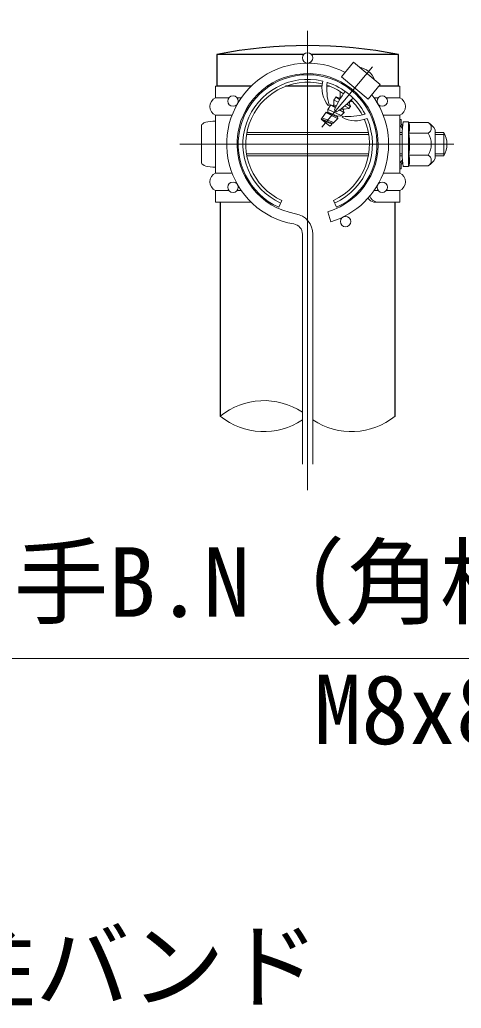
# Model space of a CAD drawing. Units: millimetres, scale not verified. Extents: x -8400 to 8400, y -5940 to 5940.
# Drawn here: x 6668 to 7278, y 1859 to 3226 of the extents above; entities that cross this region are included whole.
import ezdxf
from ezdxf.enums import TextEntityAlignment as Align

# ---------------------------------------------------------------- set-up
doc = ezdxf.new("R2010")
doc.units = ezdxf.units.MM
doc.header["$LTSCALE"] = 20
doc.linetypes.add('USER1', pattern=[50.8, 31.75, -6.35, 6.35, -6.35])
for name, color, linetype, lineweight in [('0-0_D-STR-TXT', 7, 'Continuous', 13), ('0-1_D-BMK', 2, 'USER1', 13), ('0-2_D-STR1', 1, 'Continuous', 25), ('0-3_D-STR3', 3, 'Continuous', 13), ('0-4_D-STR-DIM', 7, 'Continuous', 13), ('0-D_D-STR2', 7, 'Continuous', 13)]:
    doc.layers.add(name, color=color, linetype=linetype, lineweight=lineweight)
doc.styles.add('ＭＳ ゴシック', font='')
doc.styles.get('ＭＳ ゴシック').set_extended_font_data('MS Gothic')

msp = doc.modelspace()

# ---------------------------------------------------------------- linework, layer by layer
at = {"layer": '0-0_D-STR-TXT'}
msp.add_lwpolyline([(7413.78, 2342.73), (6421.57, 2342.73), (6073.59, 3038)], dxfattribs=at)
at = {"layer": '0-1_D-BMK'}
for p, q in [((7066, 2575.81), (7066, 3226.06)), ((7155.63, 3160.88), (7085.74, 3077.59)), ((7268.18, 3054.06), (6889.35, 3054.06))]:
    msp.add_line(p, q, dxfattribs=at)
at = {"layer": '0-2_D-STR1'}
for p, q in [((7060.63, 3178.06), (6940.2, 3178.06)), ((6940.2, 3178.06), (6940.2, 3134.06)), ((7191.8, 3178.06), (7071.36, 3178.06)), ((7191.8, 3134.06), (7191.8, 3178.06)), ((6987.61, 3134.06), (6940.2, 3134.06)), ((7012.93, 3134.06), (7010.09, 3134.06)), ((7085.82, 3134.06), (7035.54, 3134.06)), ((7096.45, 3134.06), (7092.64, 3134.06)), ((7191.8, 3134.06), (7164.45, 3134.06)), ((6945, 2974.06), (6945, 2678.06)), ((7187, 2678.06), (7187, 2974.18))]:
    msp.add_line(p, q, dxfattribs=at)
msp.add_arc((7066, 2540.34), 650.01, 78.84081, 101.15919, dxfattribs=at)
at = {"layer": '0-3_D-STR3'}
for p, q in [((7129.63, 3167.23), (7112.92, 3147.32)), ((7139.1, 3160.2), (7138.85, 3159.49)), ((7112.92, 3147.32), (7149.69, 3116.46)), ((7157.83, 3144.49), (7157.18, 3144.12)), ((6987.61, 3134.06), (6938.6, 3134.06)), ((6938.6, 3118.06), (6938.6, 3134.06)), ((7010.09, 3134.06), (7012.93, 3134.06)), ((7118.28, 3136.47), (7118.28, 3134.57)), ((7193.4, 3134.06), (7164.45, 3134.06)), ((7193.4, 3134.06), (7193.4, 3122.97)), ((7193.4, 3118.06), (7193.4, 3134.06)), ((6938.6, 3118.06), (6957.07, 3118.06)), ((6968.46, 3118.06), (6974.08, 3118.06)), ((7102.26, 3114.81), (7105.35, 3119.42)), ((7110.31, 3115.68), (7105.32, 3118.91)), ((7111.1, 3117.01), (7105.35, 3119.42)), ((7110.67, 3118.37), (7109.94, 3117.49)), ((7110.82, 3126.99), (7110.8, 3118.32)), ((7111.67, 3117.95), (7110.8, 3118.32)), ((7135.25, 3122.83), (7133.4, 3122.41)), ((7163.53, 3118.06), (7157.91, 3118.06)), ((7193.4, 3118.06), (7174.92, 3118.06)), ((7098.23, 3108.31), (7093.9, 3101.82)), ((7095.71, 3108.14), (7094.34, 3107.54)), ((7104.44, 3104.48), (7098.12, 3108.01)), ((7105.03, 3105.73), (7101.36, 3107.27)), ((7105.6, 3106.92), (7102.24, 3108.32)), ((7102.26, 3114.81), (7102.25, 3108.34)), ((7108.2, 3111.97), (7102.74, 3115.04)), ((7115.23, 3101.44), (7111.96, 3102.82)), ((7115.98, 3102.6), (7113.21, 3103.75)), ((7116.06, 3102.43), (7115.23, 3101.44)), ((7122.82, 3103.58), (7116.06, 3102.43)), ((7122.93, 3103.69), (7117.21, 3106.91)), ((7125.15, 3106.07), (7120.09, 3109.35)), ((7122.82, 3103.58), (7125.3, 3105.94)), ((7123.81, 3111.66), (7123.02, 3111.99)), ((7124.58, 3112.58), (7123.37, 3111.14)), ((7123.37, 3111.14), (7125.3, 3105.94)), ((7124.58, 3112.58), (7123.93, 3112.85)), ((7127.9, 3113.18), (7124.61, 3112.62)), ((6938.6, 3014.06), (6938.6, 3094.06)), ((6938.6, 3094.06), (6961.38, 3094.06)), ((7086.14, 3090.31), (7084.86, 3088.68)), ((7085.75, 3089.73), (7086.14, 3090.31)), ((7085.76, 3089.73), (7085.75, 3088.67)), ((7086.14, 3090.31), (7091.51, 3098.34)), ((7101.56, 3084.09), (7086.2, 3090.27)), ((7107.39, 3089.7), (7091.27, 3097.64)), ((7106.96, 3091.85), (7091.51, 3098.34)), ((7093.89, 3098.37), (7093.25, 3097.61)), ((7093.89, 3098.37), (7093.9, 3101.82)), ((7107.73, 3092.76), (7093.99, 3098.49)), ((7111.63, 3093.96), (7094.55, 3101.81)), ((7103.03, 3101.31), (7106.09, 3098.74)), ((7107.94, 3089.46), (7103.93, 3085.65)), ((7112.15, 3093.45), (7107.92, 3092.73)), ((7116.27, 3097.88), (7109.99, 3101.39)), ((7116.62, 3097.7), (7112.15, 3093.45)), ((7114.09, 3092.71), (7113.74, 3091.26)), ((7115.23, 3101.44), (7116.62, 3097.7)), ((7193.4, 3094.06), (7170.61, 3094.06)), ((7193.4, 3014.06), (7193.4, 3094.06)), ((6919.4, 3080.06), (6919.4, 3028.06)), ((6938.6, 3086.06), (6938.6, 3083.72)), ((7096.63, 3078.72), (7084.89, 3088.57)), ((7099.48, 3082.93), (7085.74, 3088.65)), ((7098.71, 3082.01), (7086.66, 3087.08)), ((7096.63, 3078.72), (7099.26, 3081.22)), ((7098.95, 3082.04), (7099.26, 3081.22)), ((7099.78, 3083.03), (7099.06, 3082.17)), ((7101.47, 3083.32), (7099.78, 3083.03)), ((7101.47, 3083.32), (7103.93, 3085.65)), ((7193.4, 3088.06), (7193.4, 3082.3)), ((7195.4, 3088.06), (7193.4, 3088.06)), ((7194.14, 3079.98), (7197.02, 3075.94)), ((7195.4, 3088.06), (7195.4, 3082.3)), ((7195.77, 3081.14), (7197.43, 3078.82)), ((7196.6, 3072.06), (7198.15, 3084.71)), ((7205.22, 3085.06), (7198.55, 3085.06)), ((7205.39, 3054.06), (7205.39, 3084.96)), ((7205.79, 3084.08), (7205.61, 3084.76)), ((7232.57, 3084.08), (7205.79, 3084.08)), ((6981.43, 3067.35), (7150.56, 3067.35)), ((6981.9, 3070.06), (7150.09, 3070.06)), ((7193.4, 3070.06), (7196.6, 3070.06)), ((7193.4, 3067.35), (7196.6, 3067.35)), ((7196.6, 3072.06), (7196.6, 3036.06)), ((7232.57, 3069.07), (7205.39, 3069.07)), ((7242.6, 3074.06), (7242.6, 3034.06)), ((7242.6, 3070.06), (7254.6, 3070.06)), ((7242.6, 3067.35), (7255.89, 3067.35)), ((7254.6, 3070.06), (7254.6, 3038.06)), ((7205.39, 3054.06), (7205.39, 3023.16)), ((6981.43, 3040.77), (7150.56, 3040.77)), ((6981.9, 3038.06), (7150.09, 3038.06)), ((7193.4, 3040.77), (7196.6, 3040.77)), ((7193.4, 3038.06), (7196.6, 3038.06)), ((7196.6, 3036.06), (7198.15, 3023.41)), ((7232.57, 3039.05), (7205.39, 3039.05)), ((7242.6, 3040.77), (7255.89, 3040.77)), ((7242.6, 3038.06), (7254.6, 3038.06)), ((6938.6, 3014.06), (6938.6, 3024.39)), ((6938.6, 3024.39), (6938.6, 3022.06)), ((7193.4, 3025.82), (7193.4, 3020.06)), ((7193.4, 3024.39), (7193.4, 3014.06)), ((7194.14, 3028.14), (7197.02, 3032.18)), ((7195.77, 3026.98), (7197.43, 3029.3)), ((7205.13, 3023.06), (7198.55, 3023.06)), ((7232.57, 3024.04), (7205.79, 3024.04)), ((6938.6, 3014.06), (6961.38, 3014.06)), ((7193.4, 3014.06), (7170.61, 3014.06)), ((6968.52, 2998.81), (6968.52, 2998.91)), ((6938.6, 2974.06), (6938.6, 2990.06)), ((6938.6, 2990.06), (6957.07, 2990.06)), ((6968.46, 2990.06), (6974.08, 2990.06)), ((7163.53, 2990.06), (7157.91, 2990.06)), ((7193.4, 2990.06), (7174.92, 2990.06)), ((7193.4, 2974.06), (7193.4, 2990.06)), ((7193.4, 2985.15), (7193.4, 2974.06)), ((6938.6, 2974.06), (6987.61, 2974.06)), ((7010.09, 2974.06), (7012.93, 2974.06)), ((7026, 2966.79), (7030.33, 2976.24)), ((7106, 2966.79), (7101.66, 2976.24)), ((7193.4, 2974.06), (7157.57, 2974.06)), ((7193.4, 2974.06), (7189.89, 2974.06))]:
    msp.add_line(p, q, dxfattribs=at)
for points in [[(7129.63, 3167.23), (7166.4, 3136.38), (7149.69, 3116.46)], [(7102.24, 3108.32), (7101.36, 3107.27), (7098.23, 3108.31)], [(7107.92, 3092.73), (7107.09, 3091.74), (7107.94, 3089.46)], [(7195.4, 3025.82), (7195.4, 3020.06), (7193.4, 3020.06)]]:
    msp.add_lwpolyline(points, dxfattribs=at)
for centre, radius, start, end in [((7132.83, 3133.72), 27.22, 20.1954, 79.8046), ((7066, 3054.06), 96, 294.62432, 245.37568), ((7066, 3054.06), 89.6, 76.51477, 245.37568), ((7066, 3054.06), 85.6, 76.39388, 245.37568), ((7124.6, 3131.89), 38.84, 166.14552, 218.81508), ((7171.63, 3130.28), 79.08, 173.19065, 196.25963), ((7066, 3054.06), 85.6, 54.62674, 71.81465), ((7066, 3054.06), 89.6, 27.59553, 72.40447), ((6943.6, 3106.06), 13, 112.61986, 247.38014), ((7219.74, 3051.27), 126.98, 143.32909, 156.79151), ((7036.55, 3204.98), 126.98, 303.20849, 316.67091), ((7188.4, 3106.06), 13, 292.61986, 67.38014), ((7066, 3054.06), 85.6, 28.18535, 45.37326), ((7066, 3054.06), 89.6, 294.62432, 23.48523), ((7132.46, 3125.29), 38.84, 241.18492, 293.85448), ((7122.72, 3171.32), 79.08, 263.74037, 286.80935), ((7066, 3054.06), 85.6, 294.62432, 23.60612), ((7197.4, 3082.3), 4, 180, 215.53768), ((7197.4, 3082.3), 2, 180, 215.53768), ((7195.4, 3074.78), 2, 33.43373, 35.53768), ((7198.55, 3084.66), 0.4, 90, 173), ((7205.22, 3084.66), 0.4, 15, 90), ((7185.86, 3076.57), 21.29, 339.37322, 22.7756), ((7228.51, 3076.58), 8.54, 298.45309, 61.54691), ((7215.5, 3057.04), 32, 32.13463, 57.68315), ((7122.37, 3054.06), 84.77, 0, 10.20031), ((7209.54, 3054.06), 27.49, 0, 33.09348), ((7224.6, 3054.06), 34, 331.92751, 28.07249), ((7122.37, 3054.06), 84.77, 349.79969, 0), ((7209.54, 3054.06), 27.49, 326.90652, 0), ((7185.86, 3031.55), 21.29, 337.2244, 20.62678), ((7228.51, 3031.54), 8.54, 298.45309, 61.54691), ((7197.4, 3025.82), 2, 144.46232, 180), ((7195.4, 3033.34), 2, 324.46232, 326.56627), ((7198.55, 3023.46), 0.4, 187, 270), ((7205.13, 3023.46), 0.4, 270, 337.2244), ((7215.5, 3051.08), 32, 302.31685, 327.86537), ((6943.6, 3002.06), 13, 112.61986, 247.38014), ((7188.4, 3002.06), 13, 292.61986, 67.38014), ((6955.94, 3002.06), 12.18, 348.40415, 350.0359), ((7163.49, 2986.06), 12.18, 198.30949, 260.27718), ((7159.62, 2986.06), 12.18, 213.34935, 260.27718)]:
    msp.add_arc(centre, radius, start, end, dxfattribs=at)
for centre, start_param, end_param in [((6938.6, 3080.06), 1.5707963, 3.1415927), ((6938.6, 3028.06), 3.1415927, 4.712389)]:
    msp.add_ellipse(centre, major_axis=(19.2, 0), ratio=0.3125, start_param=start_param, end_param=end_param, dxfattribs=at)
at = {"layer": '0-4_D-STR-DIM'}
for centre, start, end in [((7005.5, 2603.41), 56.30864, 129.02451), ((7005.5, 2752.71), 230.97549, 303.69136), ((7126.5, 2752.71), 236.30864, 309.02451)]:
    msp.add_arc(centre, 96.08, start, end, dxfattribs=at)
at = {"layer": '0-D_D-STR2'}
for p, q in [((7093.89, 2960.53), (7098, 2946.73)), ((7058.8, 2611.39), (7058.8, 2929.52)), ((7073.2, 2611.39), (7073.2, 2929.52))]:
    msp.add_line(p, q, dxfattribs=at)
for centre in [(7066, 3173.26), (6962.76, 3113.66), (7169.23, 3113.66), (6962.76, 2994.46), (7169.23, 2994.46), (7118.47, 2947.03)]:
    msp.add_circle(centre, 7.2, dxfattribs=at)
for centre, radius, start, end in [((7066, 3054.06), 112, 62.37363, 260.16066), ((7066, 3054.06), 97.6, 286.60421, 260.16066), ((7066, 3054.06), 112, 286.60421, 37.62637), ((7044.4, 2929.52), 28.8, 0, 80.16066), ((7044.4, 2929.52), 14.4, 0, 80.16066)]:
    msp.add_arc(centre, radius, start, end, dxfattribs=at)

# ---------------------------------------------------------------- texts
at = {"layer": '0-0_D-STR-TXT', "style": 'ＭＳ ゴシック'}
for s, p in [('継手B.N（角根）', (6527.99, 2371.71)), ('M8x80', (7074.84, 2195.64)), ('柱バンド', (6557.83, 1840.86))]:
    msp.add_text(s, height=96.19, dxfattribs=at).set_placement(p, align=Align.BOTTOM_LEFT)

doc.saveas('drawing.dxf')
